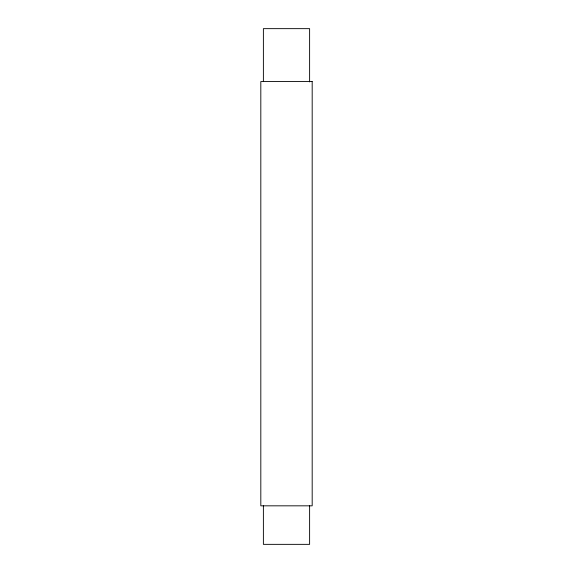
<?xml version="1.0" encoding="UTF-8"?>
<svg xmlns="http://www.w3.org/2000/svg" width="573" height="573" viewBox="0 0 573 573"><rect width="100%" height="100%" fill="white"/><g stroke="black" fill="none" stroke-linecap="round" stroke-linejoin="round"><path stroke-width="0.86" d="M309.613 81.91L309.613 28.65L263.387 28.65L263.387 81.595M309.613 505.386L309.613 544.35L263.387 544.35L263.387 505.83M312.185 81.552L260.815 81.552L260.815 505.83L312.185 505.83L312.185 81.552"/></g></svg>
